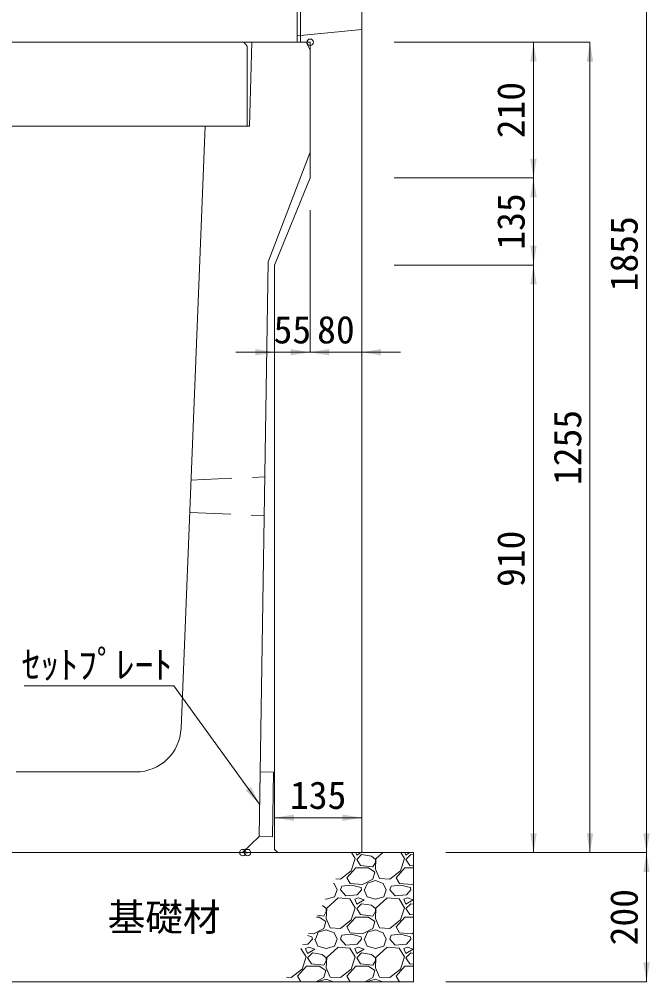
# Model space of a CAD drawing. Units: millimetres at full size. Extents: x 172874 to 217143, y 854931 to 903297.
# Drawn here: x 205990 to 206966, y 856474 to 857964 of the extents above; entities that cross this region are included whole.
import ezdxf
from ezdxf.enums import TextEntityAlignment as Align

# ---------------------------------------------------------------- set-up
doc = ezdxf.new("R2010")
doc.units = ezdxf.units.MM
doc.header["$LTSCALE"] = 20
doc.header["$PDMODE"] = 32
doc.header["$PDSIZE"] = 10
doc.linetypes.add('DASHED', pattern=[7.5, 6, -1.5])
doc.linetypes.add('USER2', pattern=[4.7625, 3.175, -1.5875])
for name, color, linetype, lineweight in [('セットプレート', 3, 'Continuous', 13), ('パネックスKDR', 2, 'Continuous', 13), ('基礎材', 7, 'Continuous', 15), ('寸法線', 7, 'Continuous', 13), ('引出線', 4, 'Continuous', 13), ('本体', 2, 'Continuous', 13), ('補助線', 8, 'Continuous', 13), ('ﾊｯﾁﾝｸﾞ', 7, 'Continuous', 5)]:
    doc.layers.add(name, color=color, linetype=linetype, lineweight=lineweight)
doc.styles.add('ＭＳ ゴシック', font='')
doc.styles.get('ＭＳ ゴシック').set_extended_font_data('MS Gothic')

# ---------------------------------------------------------------- blocks, each defined once
blk = doc.blocks.new('filled_arrow')
at = {"color": 0, "linetype": 'Continuous', "lineweight": -2}
blk.add_solid([(7.5, 1.25), (0, 0), (7.5, -1.25)], dxfattribs=at)

msp = doc.modelspace()

# ---------------------------------------------------------------- linework, layer by layer
at = {"layer": 'セットプレート'}
msp.add_lwpolyline([(206360.82, 856698.52), (206381.82, 856698.19), (206383.4, 856798.17), (206362.4, 856798.51)], close=True, dxfattribs=at)
at = {"layer": 'パネックスKDR'}
for p, q in [((206419.9, 858523.52), (206419.9, 857928.52)), ((206519.9, 858528.52), (206519.9, 856673.52)), ((206419.9, 857928.52), (206439.9, 857928.52)), ((206439.9, 857928.52), (206439.9, 857718.52)), ((206439.9, 857718.52), (206384.9, 857583.52)), ((206384.9, 857583.52), (206384.9, 856678.52)), ((206384.9, 856678.52), (206389.9, 856673.52)), ((206389.9, 856673.52), (206519.9, 856673.52))]:
    msp.add_line(p, q, dxfattribs=at)
at = {"layer": 'パネックスKDR', "lineweight": 5}
msp.add_line((206424.9, 858528.52), (206424.9, 857928.52), dxfattribs=at)
at = {"layer": 'パネックスKDR', "linetype": 'DASHED', "lineweight": 9}
msp.add_line((206419.9, 857938.52), (206519.9, 857948.52), dxfattribs=at)
at = {"layer": '基礎材'}
for p, q in [((205719.38, 856673.52), (206599.9, 856673.52)), ((206599.9, 856673.52), (206599.9, 856473.52)), ((205719.38, 856473.52), (206599.9, 856473.52))]:
    msp.add_line(p, q, dxfattribs=at)
at = {"layer": '寸法線'}
for p, q in [((206960.74, 856673.52), (206960.74, 858528.52)), ((206369.9, 857928.52), (205874.9, 857928.52)), ((206569.9, 857928.52), (206873.24, 857928.52)), ((206569.9, 857928.52), (206785.74, 857928.52)), ((206785.74, 857928.52), (206785.74, 857718.52)), ((206873.24, 857928.52), (206873.24, 856673.52)), ((206569.9, 857718.52), (206785.74, 857718.52)), ((206569.9, 857718.52), (206785.74, 857718.52)), ((206785.74, 857718.52), (206785.74, 857583.52)), ((206439.9, 857668.52), (206439.9, 857448.52)), ((206439.9, 857668.52), (206439.9, 857448.52)), ((206519.9, 857668.52), (206519.9, 857448.52)), ((206569.9, 857583.52), (206785.74, 857583.52)), ((206569.9, 857583.52), (206785.74, 857583.52)), ((206785.74, 857583.52), (206785.74, 856673.52)), ((206384.9, 857533.52), (206384.9, 857448.52)), ((206499.9, 857448.52), (206324.9, 857448.52)), ((206379.9, 857448.52), (206579.9, 857448.52)), ((206384.9, 856727.52), (206519.9, 856727.52)), ((206384.9, 856703.52), (206384.9, 856727.52)), ((206519.9, 856698.52), (206519.9, 856727.52)), ((206649.9, 856673.52), (206960.74, 856673.52)), ((206649.9, 856673.52), (206873.24, 856673.52)), ((206649.9, 856673.52), (206785.74, 856673.52)), ((206649.9, 856673.52), (206960.74, 856673.52)), ((206960.74, 856673.52), (206960.74, 856473.52)), ((206649.9, 856473.52), (206960.74, 856473.52))]:
    msp.add_line(p, q, dxfattribs=at)
at = {"layer": '引出線'}
msp.add_lwpolyline([(206361.61, 856748.51), (206228.75, 856931.99), (205997.39, 856931.99)], dxfattribs=at)
at = {"layer": '本体'}
for p, q in [((206349.9, 857928.52), (206345.9, 857798.52)), ((206349.9, 857928.52), (206433.9, 857928.52)), ((206433.9, 857928.52), (206439.9, 857916.52)), ((206439.9, 857916.52), (206439.9, 857758.52)), ((206277.4, 857798.52), (206240.09, 856865.72)), ((206277.4, 857798.52), (206345.9, 857798.52)), ((206439.9, 857758.52), (206374.9, 857588.52)), ((206374.9, 857588.52), (206360.82, 856698.52)), ((205984.66, 856798.52), (206170.14, 856798.52)), ((206335.42, 856673.52), (206360.82, 856698.52)), ((205819.38, 856673.52), (206335.42, 856673.52))]:
    msp.add_line(p, q, dxfattribs=at)
at = {"layer": '本体', "linetype": 'USER2'}
for p, q in [((206255.48, 857250.52), (206369.63, 857255.52)), ((206253.48, 857200.52), (206368.68, 857195.52))]:
    msp.add_line(p, q, dxfattribs=at)
at = {"layer": '本体', "lineweight": 20}
msp.add_lwpolyline([(205812.4, 857922.52), (205817.4, 857928.52), (206337.4, 857928.52), (206342.4, 857922.52), (206342.4, 857798.52), (205812.4, 857798.52)], close=True, dxfattribs=at)
at = {"layer": '本体'}
msp.add_arc((206170.14, 856868.52), 70, 270, 357.70939, dxfattribs=at)
at = {"layer": '補助線'}
for p in [(206439.9, 857928.52), (206335.9, 856673.52), (206342.9, 856673.52), (206342.9, 856673.52)]:
    msp.add_point(p, dxfattribs=at)
at = {"layer": 'ﾊｯﾁﾝｸﾞ'}
for p, q in [((206509.78, 856664.44), (206504.23, 856673.52)), ((206510.57, 856673.52), (206512.07, 856669.77)), ((206512.07, 856669.77), (206518.31, 856673.52)), ((206519.69, 856670.54), (206512.07, 856662.92)), ((206534.93, 856668.25), (206519.69, 856670.54)), ((206552.57, 856673.52), (206541.79, 856663.68)), ((206585.98, 856664.44), (206580.43, 856673.52)), ((206586.77, 856673.52), (206588.27, 856669.77)), ((206588.27, 856669.77), (206594.51, 856673.52)), ((206595.89, 856670.54), (206588.27, 856662.92)), ((206599.9, 856669.93), (206595.89, 856670.54)), ((206503.69, 856645.39), (206509.78, 856664.44)), ((206512.07, 856662.92), (206518.16, 856653.77)), ((206541.02, 856662.92), (206534.93, 856668.25)), ((206537.21, 856651.49), (206541.02, 856658.34)), ((206541.79, 856663.68), (206541.02, 856647.68)), ((206541.02, 856658.34), (206541.02, 856662.92)), ((206579.89, 856645.39), (206585.98, 856664.44)), ((206588.27, 856662.92), (206594.36, 856653.77)), ((206486.92, 856632.44), (206503.69, 856645.39)), ((206496.83, 856634.72), (206510.54, 856649.96)), ((206510.54, 856649.96), (206530.36, 856649.96)), ((206518.16, 856653.77), (206537.21, 856651.49)), ((206530.36, 856649.96), (206540.26, 856643.1)), ((206540.26, 856643.1), (206537.21, 856632.44)), ((206541.02, 856647.68), (206547.12, 856633.2)), ((206563.12, 856632.44), (206579.89, 856645.39)), ((206573.03, 856634.72), (206586.74, 856649.96)), ((206586.74, 856649.96), (206599.91, 856649.96)), ((206594.36, 856653.77), (206599.9, 856653.11)), ((206476.1, 856625.92), (206477.02, 856625.58)), ((206477.02, 856625.58), (206481.59, 856615.67)), ((206479.53, 856632.79), (206486.92, 856632.44)), ((206502.16, 856625.58), (206496.83, 856634.72)), ((206521.21, 856624.05), (206502.16, 856625.58)), ((206537.21, 856632.44), (206521.21, 856624.05)), ((206524.26, 856615.67), (206528.83, 856626.34)), ((206528.83, 856626.34), (206541.02, 856630.15)), ((206541.02, 856630.15), (206553.22, 856625.58)), ((206547.12, 856633.2), (206563.12, 856632.44)), ((206553.22, 856625.58), (206557.79, 856615.67)), ((206578.36, 856625.58), (206573.03, 856634.72)), ((206597.41, 856624.05), (206578.36, 856625.58)), ((206599.91, 856625.36), (206597.41, 856624.05)), ((206477.78, 856605), (206481.59, 856615.67)), ((206486.92, 856615.67), (206489.21, 856621.77)), ((206495.3, 856606.53), (206486.92, 856615.67)), ((206503.69, 856623.29), (206489.21, 856621.77)), ((206518.93, 856619.48), (206503.69, 856623.29)), ((206519.69, 856615.67), (206512.83, 856608.05)), ((206519.69, 856615.67), (206518.93, 856619.48)), ((206523.5, 856615.67), (206528.07, 856605)), ((206553.98, 856605), (206557.79, 856615.67)), ((206563.12, 856615.67), (206565.41, 856621.77)), ((206571.5, 856606.53), (206563.12, 856615.67)), ((206579.89, 856623.29), (206565.41, 856621.77)), ((206595.13, 856619.48), (206579.89, 856623.29)), ((206595.89, 856615.67), (206589.03, 856608.05)), ((206595.89, 856615.67), (206595.13, 856619.48)), ((206599.7, 856615.67), (206599.91, 856615.17)), ((206463.88, 856601.47), (206464.82, 856601.19)), ((206464.82, 856601.19), (206477.78, 856605)), ((206483.11, 856603.48), (206465.59, 856587.48)), ((206501.4, 856601.96), (206483.11, 856603.48)), ((206512.83, 856608.05), (206495.3, 856606.53)), ((206509.78, 856588.24), (206501.4, 856601.96)), ((206514.35, 856603.48), (206509.02, 856601.19)), ((206509.02, 856601.19), (206512.07, 856593.57)), ((206512.07, 856593.57), (206523.5, 856600.43)), ((206523.5, 856600.43), (206514.35, 856603.48)), ((206528.07, 856605), (206541.02, 856601.19)), ((206541.02, 856601.19), (206553.98, 856605)), ((206559.31, 856603.48), (206541.79, 856587.48)), ((206577.6, 856601.96), (206559.31, 856603.48)), ((206589.03, 856608.05), (206571.5, 856606.53)), ((206585.98, 856588.24), (206577.6, 856601.96)), ((206590.55, 856603.48), (206585.22, 856601.19)), ((206585.22, 856601.19), (206588.27, 856593.57)), ((206588.27, 856593.57), (206599.7, 856600.43)), ((206599.7, 856600.43), (206590.55, 856603.48)), ((206464.82, 856586.72), (206459.03, 856591.78)), ((206461.01, 856575.29), (206464.82, 856582.14)), ((206465.59, 856587.48), (206464.82, 856571.48)), ((206464.82, 856582.14), (206464.82, 856586.72)), ((206503.69, 856569.19), (206509.78, 856588.24)), ((206519.69, 856594.34), (206512.07, 856586.72)), ((206512.07, 856586.72), (206518.16, 856577.57)), ((206534.93, 856592.05), (206519.69, 856594.34)), ((206541.02, 856586.72), (206534.93, 856592.05)), ((206537.21, 856575.29), (206541.02, 856582.14)), ((206541.79, 856587.48), (206541.02, 856571.48)), ((206541.02, 856582.14), (206541.02, 856586.72)), ((206579.89, 856569.19), (206585.98, 856588.24)), ((206595.89, 856594.34), (206588.27, 856586.72)), ((206588.27, 856586.72), (206594.36, 856577.57)), ((206599.92, 856593.73), (206595.89, 856594.34)), ((206450.02, 856573.76), (206454.16, 856573.76)), ((206451.36, 856576.44), (206461.01, 856575.29)), ((206454.16, 856573.76), (206464.06, 856566.9)), ((206464.06, 856566.9), (206461.01, 856556.24)), ((206464.82, 856571.48), (206470.92, 856557)), ((206486.92, 856556.24), (206503.69, 856569.19)), ((206496.83, 856558.52), (206510.54, 856573.76)), ((206510.54, 856573.76), (206530.36, 856573.76)), ((206518.16, 856577.57), (206537.21, 856575.29)), ((206530.36, 856573.76), (206540.26, 856566.9)), ((206540.26, 856566.9), (206537.21, 856556.24)), ((206541.02, 856571.48), (206547.12, 856557)), ((206563.12, 856556.24), (206579.89, 856569.19)), ((206573.03, 856558.52), (206586.74, 856573.76)), ((206586.74, 856573.76), (206599.92, 856573.76)), ((206594.36, 856577.57), (206599.92, 856576.91)), ((206461.01, 856556.24), (206445.01, 856547.85)), ((206452.63, 856550.14), (206464.82, 856553.95)), ((206464.82, 856553.95), (206477.02, 856549.38)), ((206470.92, 856557), (206486.92, 856556.24)), ((206502.16, 856549.38), (206496.83, 856558.52)), ((206537.21, 856556.24), (206521.21, 856547.85)), ((206528.83, 856550.14), (206541.02, 856553.95)), ((206541.02, 856553.95), (206553.22, 856549.38)), ((206547.12, 856557), (206563.12, 856556.24)), ((206578.36, 856549.38), (206573.03, 856558.52)), ((206442.73, 856543.28), (206435.66, 856545.05)), ((206443.49, 856539.47), (206436.63, 856531.85)), ((206445.01, 856547.85), (206437.37, 856548.47)), ((206443.49, 856539.47), (206442.73, 856543.28)), ((206447.3, 856539.47), (206451.87, 856528.8)), ((206448.06, 856539.47), (206452.63, 856550.14)), ((206477.02, 856549.38), (206481.59, 856539.47)), ((206477.78, 856528.8), (206481.59, 856539.47)), ((206486.92, 856539.47), (206489.21, 856545.57)), ((206495.3, 856530.33), (206486.92, 856539.47)), ((206503.69, 856547.09), (206489.21, 856545.57)), ((206521.21, 856547.85), (206502.16, 856549.38)), ((206518.93, 856543.28), (206503.69, 856547.09)), ((206519.69, 856539.47), (206512.83, 856531.85)), ((206519.69, 856539.47), (206518.93, 856543.28)), ((206523.5, 856539.47), (206528.07, 856528.8)), ((206524.26, 856539.47), (206528.83, 856550.14)), ((206553.22, 856549.38), (206557.79, 856539.47)), ((206553.98, 856528.8), (206557.79, 856539.47)), ((206563.12, 856539.47), (206565.41, 856545.57)), ((206571.5, 856530.33), (206563.12, 856539.47)), ((206579.89, 856547.09), (206565.41, 856545.57)), ((206597.41, 856547.85), (206578.36, 856549.38)), ((206595.13, 856543.28), (206579.89, 856547.09)), ((206595.89, 856539.47), (206589.03, 856531.85)), ((206595.89, 856539.47), (206595.13, 856543.28)), ((206599.93, 856549.17), (206597.41, 856547.85)), ((206599.7, 856539.47), (206599.93, 856538.93)), ((206433.58, 856512.04), (206425.65, 856525.02)), ((206436.63, 856531.85), (206428.72, 856531.16)), ((206438.15, 856527.28), (206432.82, 856524.99)), ((206432.82, 856524.99), (206435.87, 856517.37)), ((206435.87, 856517.37), (206447.3, 856524.23)), ((206447.3, 856524.23), (206438.15, 856527.28)), ((206451.87, 856528.8), (206464.82, 856524.99)), ((206464.82, 856524.99), (206477.78, 856528.8)), ((206483.11, 856527.28), (206465.59, 856511.28)), ((206501.4, 856525.76), (206483.11, 856527.28)), ((206512.83, 856531.85), (206495.3, 856530.33)), ((206509.78, 856512.04), (206501.4, 856525.76)), ((206514.35, 856527.28), (206509.02, 856524.99)), ((206509.02, 856524.99), (206512.07, 856517.37)), ((206512.07, 856517.37), (206523.5, 856524.23)), ((206523.5, 856524.23), (206514.35, 856527.28)), ((206528.07, 856528.8), (206541.02, 856524.99)), ((206541.02, 856524.99), (206553.98, 856528.8)), ((206559.31, 856527.28), (206541.79, 856511.28)), ((206577.6, 856525.76), (206559.31, 856527.28)), ((206589.03, 856531.85), (206571.5, 856530.33)), ((206585.98, 856512.04), (206577.6, 856525.76)), ((206590.55, 856527.28), (206585.22, 856524.99)), ((206585.22, 856524.99), (206588.27, 856517.37)), ((206588.27, 856517.37), (206599.7, 856524.23)), ((206599.7, 856524.23), (206590.55, 856527.28)), ((206427.49, 856492.99), (206433.58, 856512.04)), ((206443.49, 856518.14), (206435.87, 856510.52)), ((206435.87, 856510.52), (206441.96, 856501.37)), ((206458.73, 856515.85), (206443.49, 856518.14)), ((206464.82, 856510.52), (206458.73, 856515.85)), ((206461.01, 856499.09), (206464.82, 856505.94)), ((206465.59, 856511.28), (206464.82, 856495.28)), ((206464.82, 856505.94), (206464.82, 856510.52)), ((206503.69, 856492.99), (206509.78, 856512.04)), ((206519.69, 856518.14), (206512.07, 856510.52)), ((206512.07, 856510.52), (206518.16, 856501.37)), ((206534.93, 856515.85), (206519.69, 856518.14)), ((206541.02, 856510.52), (206534.93, 856515.85)), ((206537.21, 856499.09), (206541.02, 856505.94)), ((206541.79, 856511.28), (206541.02, 856495.28)), ((206541.02, 856505.94), (206541.02, 856510.52)), ((206579.89, 856492.99), (206585.98, 856512.04)), ((206595.89, 856518.14), (206588.27, 856510.52)), ((206588.27, 856510.52), (206594.36, 856501.37)), ((206599.94, 856517.53), (206595.89, 856518.14)), ((206410.72, 856480.04), (206427.49, 856492.99)), ((206420.63, 856482.32), (206434.34, 856497.56)), ((206434.34, 856497.56), (206454.16, 856497.56)), ((206441.96, 856501.37), (206461.01, 856499.09)), ((206454.16, 856497.56), (206464.06, 856490.7)), ((206464.06, 856490.7), (206461.01, 856480.04)), ((206464.82, 856495.28), (206470.92, 856480.8)), ((206486.92, 856480.04), (206503.69, 856492.99)), ((206496.83, 856482.32), (206510.54, 856497.56)), ((206510.54, 856497.56), (206530.36, 856497.56)), ((206518.16, 856501.37), (206537.21, 856499.09)), ((206530.36, 856497.56), (206540.26, 856490.7)), ((206540.26, 856490.7), (206537.21, 856480.04)), ((206541.02, 856495.28), (206547.12, 856480.8)), ((206563.12, 856480.04), (206579.89, 856492.99)), ((206573.03, 856482.32), (206586.74, 856497.56)), ((206586.74, 856497.56), (206599.94, 856497.56)), ((206594.36, 856501.37), (206599.94, 856500.7)), ((206403.33, 856480.39), (206410.72, 856480.04)), ((206425.76, 856473.52), (206420.63, 856482.32)), ((206461.01, 856480.04), (206448.58, 856473.52)), ((206452.63, 856473.94), (206464.82, 856477.75)), ((206464.82, 856477.75), (206476.1, 856473.52)), ((206470.92, 856480.8), (206486.92, 856480.04)), ((206501.96, 856473.52), (206496.83, 856482.32)), ((206537.21, 856480.04), (206524.78, 856473.52)), ((206528.83, 856473.94), (206541.02, 856477.75)), ((206541.02, 856477.75), (206552.3, 856473.52)), ((206547.12, 856480.8), (206563.12, 856480.04)), ((206578.16, 856473.52), (206573.03, 856482.32)), ((206399.9, 856473.52), (206399.9, 856473.52)), ((206452.45, 856473.52), (206452.63, 856473.94)), ((206528.65, 856473.52), (206528.83, 856473.94))]:
    msp.add_line(p, q, dxfattribs=at)

# ---------------------------------------------------------------- block references
at = {"layer": '寸法線', "xscale": 4, "yscale": 4}
for p, rotation in [((206785.74, 857928.52), 270), ((206873.24, 857928.52), 270), ((206785.74, 857718.52), 90), ((206785.74, 857718.52), 270), ((206785.74, 857583.52), 90), ((206785.74, 857583.52), 270), ((206384.9, 857448.52), 180), ((206439.9, 857448.52), 180), ((206519.9, 856727.52), 180), ((206785.74, 856673.52), 90), ((206873.24, 856673.52), 90), ((206960.74, 856673.52), 90), ((206960.74, 856673.52), 270), ((206960.74, 856473.52), 90)]:
    msp.add_blockref('filled_arrow', p, dxfattribs=dict(at, rotation=rotation))
for p in [(206439.9, 857448.52), (206519.9, 857448.52), (206384.9, 856727.52)]:
    msp.add_blockref('filled_arrow', p, dxfattribs=at)
at = {"layer": '引出線', "xscale": 4, "yscale": 4, "rotation": 125.9}
msp.add_blockref('filled_arrow', (206361.61, 856748.51), dxfattribs=at)

# ---------------------------------------------------------------- texts
at = {"layer": '寸法線', "style": 'ＭＳ ゴシック'}
for s, p in [('210', (206750.74, 857823.52)), ('135', (206750.74, 857651.02)), ('1855', (206925.74, 857601.02)), ('1255', (206838.24, 857301.02)), ('910', (206750.74, 857128.52)), ('200', (206925.74, 856573.52))]:
    msp.add_text(s, height=42.72, rotation=90, dxfattribs=at).set_placement(p, align=Align.MIDDLE_CENTER)
for s, p in [('80', (206479.9, 857483.52)), ('55', (206412.4, 857483.52)), ('135', (206452.4, 856762.52)), ('基礎材', (206213.85, 856573.52))]:
    msp.add_text(s, height=42.72, dxfattribs=at).set_placement(p, align=Align.MIDDLE_CENTER)
at = {"layer": '引出線', "style": 'ＭＳ ゴシック'}
msp.add_text('ｾｯﾄﾌﾟﾚｰﾄ', height=42.72, dxfattribs=at).set_placement((206226.5, 856985.99), align=Align.TOP_RIGHT)

doc.saveas('drawing.dxf')
